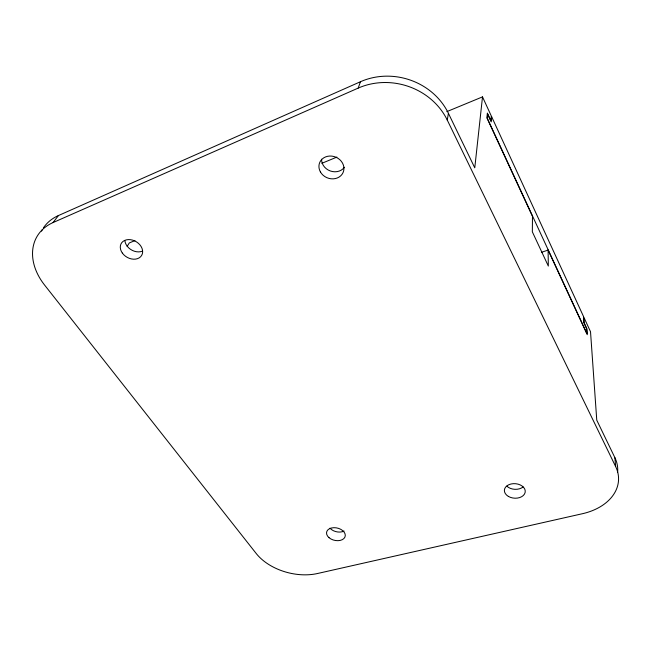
<?xml version="1.0" encoding="UTF-8"?>
<svg xmlns="http://www.w3.org/2000/svg" width="651" height="651" viewBox="0 0 651 651"><rect width="100%" height="100%" fill="white"/><g stroke="black" fill="none" stroke-linecap="round" stroke-linejoin="round"><path stroke-width="0.98" d="M446.814 111.638L482.513 96.877L474.774 167.828L448.409 113.307A64.294 58.663 15.7 0 0 360.467 81.725L58.419 215.562A57.565 42.746 31 0 0 43.446 227.866M58.419 215.562L53.073 222.561A58.191 42.925 30.8 0 0 44.593 285.065L256.201 553.488A46.701 30.426 14.3 0 0 317.525 573.507L582.45 513.712A53.821 37.595 2 0 0 615.659 466.596L447.261 120.061L448.409 113.307M53.073 222.561L358.172 88.105L360.467 81.725M127.14 246.387L129.297 242.937L134.928 240.601M321.871 163.303L336.901 157.086M541.477 252.311L548.093 250.074L587.259 334.687L586.868 328.779L584.126 322.831L583.76 317.037L590.522 331.741L596.764 420.172L614.861 457.612A53.276 37.489 1.8 0 1 617.62 472.382M482.513 96.877L491.302 115.992L490.887 120.728L487.355 113.087L486.899 117.864L532.477 216.335L532.339 231.829L548.329 266.056L548.093 250.074M614.861 457.612L615.659 466.596M358.172 88.105A65.1 59.111 15.6 0 1 447.261 120.061M142.309 251.172A11.694 8.984 30.5 0 1 124.927 240.919M523.152 486.891A10.351 7.251 4.4 0 1 506.82 486.151M344.078 531.053A9.431 6.307 12.7 0 1 329.976 528.164M41.534 231.129A57.565 42.746 31 0 1 42.445 229.469M344.395 167.291A12.564 11.108 22.5 0 1 330.374 170.993A12.564 11.108 22.5 0 1 321.561 159.226M491.651 116.741L491.204 121.875L487.672 114.234L487.29 118.254L586.95 333.621L586.624 328.649L583.882 322.709L583.491 316.443L491.651 116.741M122.339 253.06A11.824 9.024 30.2 0 0 141.625 255.452A11.824 9.024 30.2 0 0 130.444 239.682A11.824 9.024 30.2 0 0 122.339 253.06M508.341 496.379A10.457 7.267 4.5 0 0 525.145 492.408A10.457 7.267 4.5 0 0 510.962 484.01A10.457 7.267 4.5 0 0 508.341 496.379M320.382 171.88A12.719 11.189 22.3 0 0 342.035 174.346A12.719 11.189 22.3 0 0 331.872 156.118A12.719 11.189 22.3 0 0 320.382 171.88M329.032 537.685A9.521 6.307 12.8 0 0 344.884 537.181A9.521 6.307 12.8 0 0 333.817 527.692A9.521 6.307 12.8 0 0 329.032 537.685"/></g></svg>
